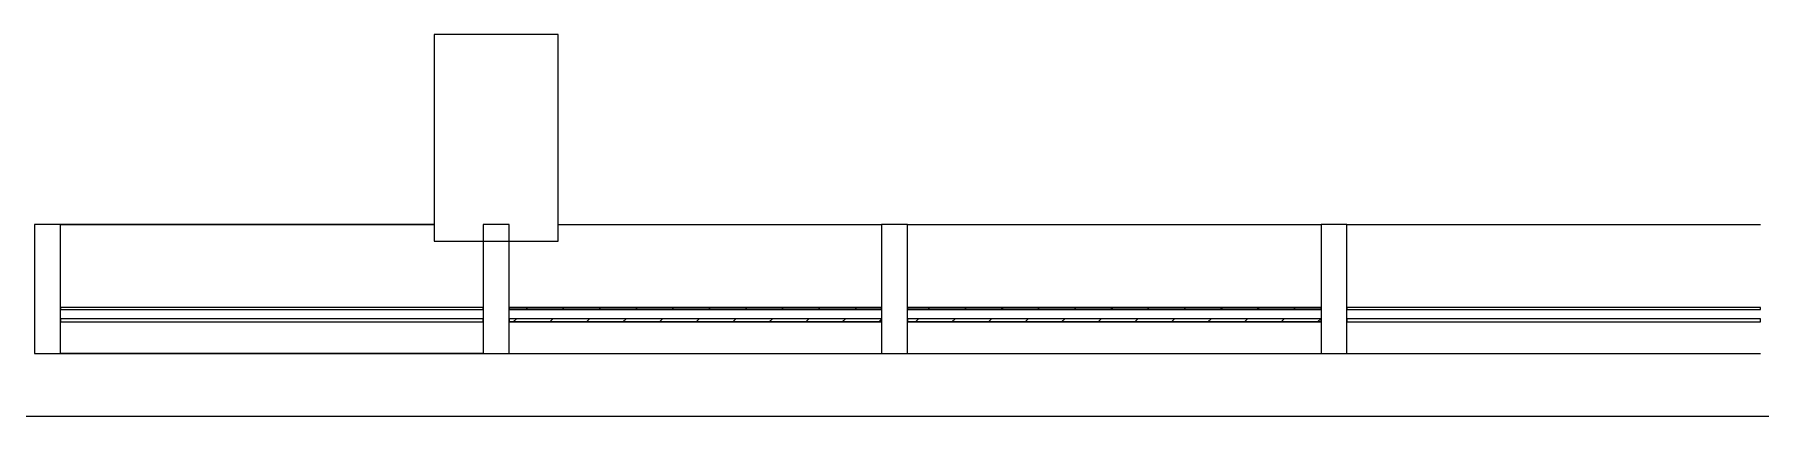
# Model space of a CAD drawing. Header units: metres. Extents: x 2.3 to 42.8, y 0.9 to 31.9.
# Drawn here: x 7.234 to 8.548, y 13.548 to 13.839 of the extents above; entities that cross this region are included whole.
import ezdxf

# ---------------------------------------------------------------- set-up
doc = ezdxf.new("R2010")
doc.units = ezdxf.units.M
for name, color, linetype in [('ARREDI', 9, 'Continuous'), ('INFISSI_VETRATE', 4, 'Continuous'), ('PARETI_STRUTTURE', 7, 'Continuous')]:
    doc.layers.add(name, color=color, linetype=linetype)

msp = doc.modelspace()

# ---------------------------------------------------------------- linework, layer by layer
at = {"layer": 'ARREDI'}
msp.add_lwpolyline([(7.5379, 13.6817), (7.6324, 13.6817), (7.6324, 13.8392), (7.5379, 13.8392)], close=True, dxfattribs=at)
at = {"layer": 'INFISSI_VETRATE'}
for points in [[(7.6076, 13.6294), (7.6091, 13.631)], [(7.6354, 13.6294), (7.637, 13.631)], [(7.6632, 13.6294), (7.6648, 13.631)], [(7.6911, 13.6294), (7.6927, 13.631)], [(7.7189, 13.6294), (7.7205, 13.631)], [(7.7468, 13.6294), (7.7483, 13.631)], [(7.7746, 13.6294), (7.7762, 13.631)], [(7.8024, 13.6294), (7.804, 13.631)], [(7.8303, 13.6294), (7.8319, 13.631)], [(7.8581, 13.6294), (7.8597, 13.631)], [(7.9138, 13.6294), (7.9154, 13.631)], [(7.9417, 13.6294), (7.9432, 13.631)], [(7.9695, 13.6294), (7.9711, 13.631)], [(7.9973, 13.6294), (7.9989, 13.631)], [(8.0252, 13.6294), (8.0267, 13.631)], [(8.053, 13.6294), (8.0546, 13.631)], [(8.0809, 13.6294), (8.0824, 13.631)], [(8.1087, 13.6294), (8.1103, 13.631)], [(8.1365, 13.6294), (8.1381, 13.631)], [(8.1644, 13.6294), (8.166, 13.631)], [(8.1922, 13.6294), (8.1938, 13.631)], [(7.5981, 13.62), (7.6005, 13.6224)], [(7.6259, 13.62), (7.6283, 13.6224)], [(7.6538, 13.62), (7.6562, 13.6224)], [(7.6816, 13.62), (7.684, 13.6224)], [(7.7095, 13.62), (7.7118, 13.6224)], [(7.7373, 13.62), (7.7397, 13.6224)], [(7.7652, 13.62), (7.7675, 13.6224)], [(7.793, 13.62), (7.7954, 13.6224)], [(7.8208, 13.62), (7.8232, 13.6224)], [(7.8487, 13.62), (7.851, 13.6224)], [(7.8765, 13.62), (7.8785, 13.622)], [(7.9044, 13.62), (7.9067, 13.6224)], [(7.9322, 13.62), (7.9346, 13.6224)], [(7.96, 13.62), (7.9624, 13.6224)], [(7.9879, 13.62), (7.9903, 13.6224)], [(8.0157, 13.62), (8.0181, 13.6224)], [(8.0436, 13.62), (8.0459, 13.6224)], [(8.0714, 13.62), (8.0738, 13.6224)], [(8.0993, 13.62), (8.1016, 13.6224)], [(8.1271, 13.62), (8.1295, 13.6224)], [(8.1549, 13.62), (8.1573, 13.6224)], [(8.1828, 13.62), (8.1851, 13.6224)], [(8.2106, 13.62), (8.213, 13.6224)]]:
    msp.add_lwpolyline(points, dxfattribs=at)
at = {"layer": 'PARETI_STRUTTURE'}
for points in [[(7.5379, 13.6817), (7.6324, 13.6817), (7.6324, 13.8392), (7.5379, 13.8392)], [(7.5379, 13.6817), (7.6324, 13.6817), (7.6324, 13.8392), (7.5379, 13.8392)], [(7.2533, 13.6944), (7.2336, 13.6944), (7.2336, 13.596), (7.2533, 13.596)], [(7.5379, 13.6944), (7.2533, 13.6944)], [(7.595, 13.6944), (7.5753, 13.6944), (7.5753, 13.596), (7.595, 13.596)], [(7.8982, 13.6944), (7.8785, 13.6944), (7.8785, 13.596), (7.8982, 13.596)], [(8.2329, 13.6944), (8.2132, 13.6944), (8.2132, 13.596), (8.2329, 13.596)], [(7.2533, 13.631), (7.2533, 13.6295), (7.5753, 13.6295), (7.5753, 13.631)], [(8.2329, 13.631), (8.2329, 13.6295), (8.5478, 13.6295), (8.5478, 13.631)], [(7.2533, 13.6224), (7.2533, 13.62), (7.5753, 13.62), (7.5753, 13.6224)], [(8.2329, 13.6224), (8.2329, 13.62), (8.5478, 13.62), (8.5478, 13.6224)]]:
    msp.add_lwpolyline(points, close=True, dxfattribs=at)
for points in [[(7.2533, 13.596), (7.2533, 13.6944)], [(7.5753, 13.6817), (7.5753, 13.596)], [(7.595, 13.596), (7.595, 13.6817)], [(7.6324, 13.6944), (7.8785, 13.6944)], [(7.8785, 13.6944), (7.8785, 13.596)], [(7.8982, 13.596), (7.8982, 13.6944), (8.2132, 13.6944)], [(8.2132, 13.6944), (8.2132, 13.596)], [(8.2329, 13.596), (8.2329, 13.6944), (8.5478, 13.6944)], [(7.595, 13.631), (7.595, 13.6294), (7.8785, 13.6294)], [(7.8785, 13.6295), (7.8785, 13.631), (7.595, 13.631)], [(7.595, 13.631), (7.8785, 13.631)], [(7.8785, 13.6294), (7.595, 13.6294)], [(7.8982, 13.631), (7.8982, 13.6294), (8.2132, 13.6294)], [(8.2132, 13.6295), (8.2132, 13.631), (7.8982, 13.631)], [(7.8982, 13.631), (8.2132, 13.631)], [(8.2132, 13.6294), (7.8982, 13.6294)], [(7.8785, 13.6224), (7.595, 13.6224), (7.595, 13.62), (7.8785, 13.62)], [(7.8785, 13.62), (7.8785, 13.6224), (7.595, 13.6224)], [(7.8785, 13.62), (7.595, 13.62)], [(8.2132, 13.6224), (7.8982, 13.6224), (7.8982, 13.62), (8.2132, 13.62)], [(8.2132, 13.62), (8.2132, 13.6224), (7.8982, 13.6224)], [(8.2132, 13.62), (7.8982, 13.62)], [(7.2533, 13.596), (7.5753, 13.596)], [(7.5753, 13.596), (7.2533, 13.596)], [(7.595, 13.596), (7.8785, 13.596)], [(7.8982, 13.596), (8.2132, 13.596)], [(8.2329, 13.596), (8.5478, 13.596)], [(11.2832, 13.5592), (11.2832, 13.5479), (2.9211, 13.5479)]]:
    msp.add_lwpolyline(points, dxfattribs=at)

doc.saveas('drawing.dxf')
